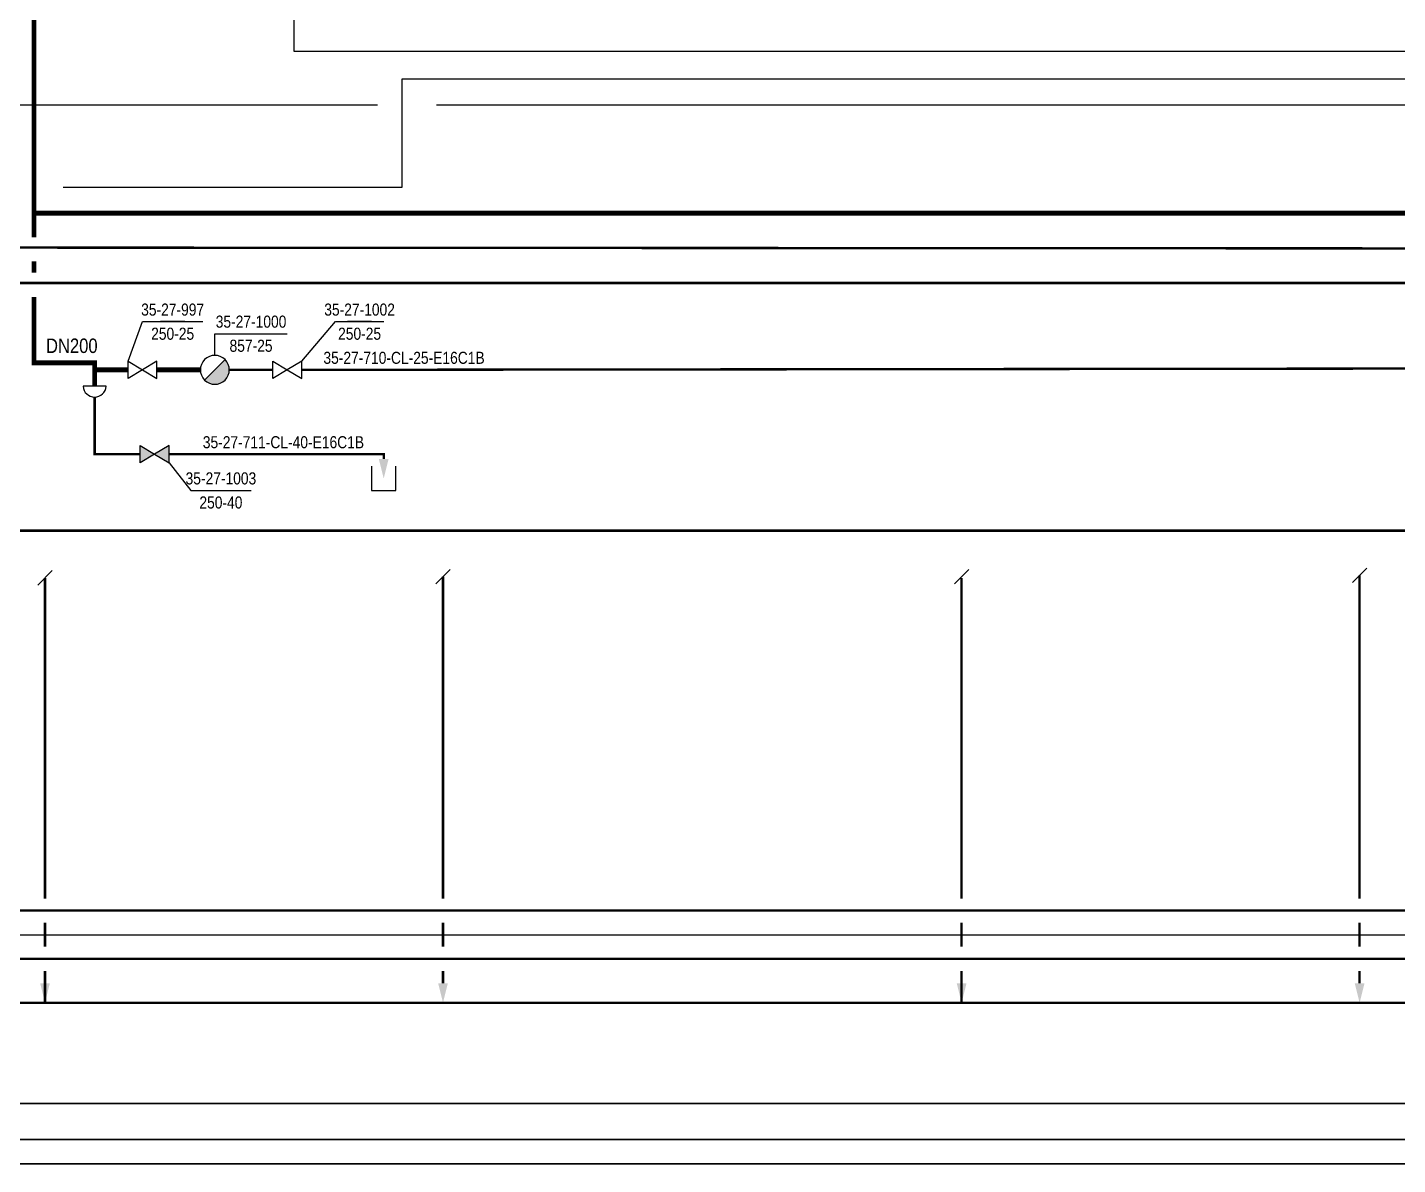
# Model space of a CAD drawing. Header units: millimetres. Extents: x -415 to 12957, y -5 to 599.
# Drawn here: x 7939.2 to 8223.2, y -0.2 to 235.6 of the extents above; entities that cross this region are included whole.
import ezdxf
from ezdxf.enums import TextEntityAlignment as Align

# ---------------------------------------------------------------- set-up
doc = ezdxf.new("R2010")
doc.units = ezdxf.units.MM
doc.header["$LTSCALE"] = 10
doc.header["$MEASUREMENT"] = 0
doc.layers.get('0').update_dxf_attribs({"linetype": 'CONTINUOUS'})
for name, color, linetype in [('P-A-SHEET', 3, 'CONTINUOUS'), ('P-COND', 4, 'CONTINUOUS'), ('P-FITTINGS', 7, 'CONTINUOUS'), ('P-HATCH', 7, 'CONTINUOUS'), ('P-INSTRU', 7, 'CONTINUOUS'), ('P-LINEPOS', 7, 'CONTINUOUS'), ('P-OTHER', 7, 'CONTINUOUS'), ('P-STEAM1', 6, 'CONTINUOUS'), ('P-SYMB', 7, 'CONTINUOUS'), ('P-TEXT', 7, 'CONTINUOUS'), ('P-VALVEPOS', 7, 'CONTINUOUS'), ('P-VENTS', 7, 'CONTINUOUS'), ('P-WATER', 3, 'CONTINUOUS'), ('VEDENEROTTIMET', 7, 'CONTINUOUS')]:
    doc.layers.add(name, color=color, linetype=linetype)
doc.styles.add('ARIAL', font='ARIALN.TTF')
doc.styles.add('ARIALN', font='ARIALN.TTF')

# ---------------------------------------------------------------- blocks, each defined once
blk = doc.blocks.new('PREE465')
at = {"layer": 'P-HATCH'}
h = blk.add_hatch(color=0, dxfattribs=at)
h.paths.add_polyline_path([(-3, 1.8), (-3, -1.8), (0, 0)])
h.paths.add_polyline_path([(3, -1.8), (3, 1.8), (0, 0)])
at = {"layer": 'P-VENTS', "color": 0, "linetype": 'Continuous'}
for points in [[(-3, -1.8), (-3, 1.8), (0, 0)], [(3, -1.8), (3, 1.8), (0, 0)]]:
    blk.add_lwpolyline(points, close=True, dxfattribs=at)
blk = doc.blocks.new('P7A1100')
at = {"color": 0, "linetype": 'ByBlock'}
for points in [[(-3, -1.8), (-3, 1.8), (0, 0)], [(3, -1.8), (3, 1.8), (0, 0)]]:
    blk.add_lwpolyline(points, close=True, dxfattribs=at)
blk = doc.blocks.new('P7A1207')
at = {"linetype": 'Continuous'}
h = blk.add_hatch(color=0, dxfattribs=at)
edge = h.paths.add_edge_path()
edge.add_arc((0, 0), 3, 225, 405)
edge.add_line((2.12, 2.12), (-2.12, -2.12))
at = {"color": 0, "linetype": 'Continuous'}
blk.add_lwpolyline([(-2.12, -2.12, 1), (2.12, 2.12)], format="xyb", close=True, dxfattribs=at)
at = {"color": 0, "linetype": 'ByBlock'}
blk.add_arc((0, 0), 3, 45, 225, dxfattribs=at)
blk = doc.blocks.new('PPI_1100A')
at = {"color": 0, "linetype": 'ByBlock'}
blk.add_line((0, 0), (2, 0), dxfattribs=at)
blk = doc.blocks.new('PPI_0900A')
at = {"color": 0, "linetype": 'ByBlock'}
blk.add_line((-2.5, 0), (2.5, 0), dxfattribs=at)
blk = doc.blocks.new('P7A1305')
at = {"color": 0, "linetype": 'ByBlock'}
blk.add_solid([(-4, -1), (-4, 1), (0, 0)], dxfattribs=at)
blk = doc.blocks.new('P7A1304')
at = {"color": 0, "linetype": 'ByBlock'}
blk.add_line((1.5, 1.5), (-1.5, -1.5), dxfattribs=at)

msp = doc.modelspace()

# ---------------------------------------------------------------- linework, layer by layer
at = {"layer": 'P-A-SHEET', "color": 7, "const_width": 0.35}
for points in [[(-410, 0), (12952.06, 0), (12952.06, 594), (-410, 594)], [(-405, 5), (12947.06, 5), (12947.06, 589), (-405, 589)]]:
    msp.add_lwpolyline(points, close=True, dxfattribs=at)
at = {"layer": 'P-COND', "linetype": 'Continuous', "const_width": 0.5}
for points in [[(8307.71, 167.5), (8307.71, 189.76), (7466.61, 190.24), (7466.61, 211.98)], [(8300.21, 167.5), (8300.21, 182.64), (7231.5, 182.64), (6981.5, 182.74), (6981.5, 204.5)], [(7407.14, 179.63), (7407.14, 131.27), (8245.21, 131.27), (8245.21, 162.38)], [(7981.02, 164.62), (7990.02, 164.62)], [(7996.02, 164.62), (7996.02, 164.62), (8318.71, 165)], [(7953.1, 158.97), (7953.1, 147.12), (7962.52, 147.12)], [(7968.52, 147.12), (8013.02, 147.12), (8013.02, 146.12)], [(8215.31, 55), (8215.31, 122)], [(7942.81, 55), (7942.81, 121.48)], [(8025.31, 55), (8025.31, 121.74)], [(8132.81, 55), (8132.81, 121.48)], [(7942.81, 50), (7942.81, 45)], [(8025.31, 50), (8025.31, 45)], [(8132.81, 50), (8132.81, 45)], [(8215.31, 50), (8215.31, 45)], [(7942.81, 40), (7942.81, 33.39)], [(8025.31, 40), (8025.31, 37.39)], [(8132.81, 40), (8132.81, 33.39)], [(8215.31, 40), (8215.31, 37.39)], [(6459.81, 33.39), (9965.01, 33.39)]]:
    msp.add_lwpolyline(points, dxfattribs=at)
at = {"layer": 'P-COND', "const_width": 0.5}
for points in [[(7344.51, 180.14), (7344.51, 52.5), (8795.21, 52.5), (8795.21, 92.06), (8784.43, 92.06)], [(6459.81, 42.5), (9965.01, 42.5)]]:
    msp.add_lwpolyline(points, dxfattribs=at)
at = {"layer": 'P-INSTRU', "linetype": 'Continuous'}
for points in [[(7994.44, 230.62), (7994.44, 268.2)], [(8575.45, 208.68), (8575.45, 230.62), (7994.44, 230.62)], [(7892.12, 219.57), (8011.73, 219.57)], [(8023.97, 219.57), (8236.58, 219.57)]]:
    msp.add_lwpolyline(points, dxfattribs=at)
at = {"layer": 'P-INSTRU'}
for points in [[(7946.6, 202.5), (8016.84, 202.5), (8016.84, 225), (8365.21, 225)], [(6459.81, 47.5), (8759.59, 47.5), (8759.59, 117.82)]]:
    msp.add_lwpolyline(points, dxfattribs=at)
at = {"layer": 'P-LINEPOS'}
for points in [[(8000.52, 164.62), (8003.02, 164.62), (8003.02, 164.62)], [(7975.52, 147.12), (7978.02, 147.12), (7978.02, 147.12)]]:
    msp.add_lwpolyline(points, dxfattribs=at)
at = {"layer": 'P-OTHER'}
msp.add_lwpolyline([(8010.52, 144.62), (8010.52, 139.62), (8015.52, 139.62), (8015.52, 144.62)], dxfattribs=at)
at = {"layer": 'P-STEAM1', "linetype": 'Continuous', "const_width": 1}
for points in [[(8271.98, 197.12), (7940.52, 197.12), (7940.52, 392.5), (8005.88, 392.5)], [(7940.52, 192.12), (7940.52, 197.12)], [(7940.52, 184.76), (7940.52, 187.12)], [(7953.1, 161.22), (7953.1, 166.09), (7940.52, 166.09), (7940.52, 179.76)], [(7953.02, 164.62), (7960.02, 164.62)], [(7966.02, 164.62), (7975.02, 164.62)]]:
    msp.add_lwpolyline(points, dxfattribs=at)
at = {"layer": 'P-VALVEPOS'}
for points in [[(7960.02, 166.42), (7963.02, 174.62), (7975.52, 174.62)], [(7996.02, 166.42), (8003.02, 174.62), (8013.02, 174.62)], [(7978.02, 167.62), (7978.02, 172.12), (7993.02, 172.12)], [(7968.52, 145.32), (7973.02, 139.62), (7985.52, 139.62)]]:
    msp.add_lwpolyline(points, dxfattribs=at)
at = {"layer": 'P-WATER', "const_width": 0.35}
msp.add_lwpolyline([(6459.81, 12.5), (9965.01, 12.5)], dxfattribs=at)
at = {"layer": 'VEDENEROTTIMET'}
msp.add_lwpolyline([(7955.49, 161.22), (7950.72, 161.22)], dxfattribs=at)
msp.add_lwpolyline([(7955.49, 161.22), (7950.72, 161.22)], dxfattribs=at)
msp.add_arc((7953.1, 161.36), 2.39, 183.296, 356.704, dxfattribs=at)

# ---------------------------------------------------------------- block references
at = {"layer": 'P-FITTINGS'}
msp.add_blockref('P7A1207', (7978.02, 164.62), dxfattribs=at)
at = {"layer": 'P-LINEPOS', "color": 140}
for p in [(8000.52, 164.62), (7975.52, 147.12)]:
    msp.add_blockref('PPI_1100A', p, dxfattribs=at)
at = {"layer": 'P-SYMB'}
for name, p, rotation in [('P7A1305', (8013.02, 142.12), 270), ('P7A1304', (7942.81, 121.48), 0.1790600201465337), ('P7A1305', (7942.81, 33.39), 270), ('P7A1305', (8025.31, 33.39), 270), ('P7A1305', (8132.81, 33.39), 270), ('P7A1305', (8215.31, 33.39), 270)]:
    msp.add_blockref(name, p, dxfattribs=dict(at, rotation=rotation))
for p in [(8025.31, 121.74), (8132.81, 121.74), (8215.31, 122)]:
    msp.add_blockref('P7A1304', p, dxfattribs=at)
at = {"layer": 'P-VALVEPOS', "color": 140, "rotation": 180}
for p in [(7969.27, 174.62), (8008.02, 174.62)]:
    msp.add_blockref('PPI_0900A', p, dxfattribs=at)
at = {"layer": 'P-VALVEPOS', "color": 140}
for p in [(7985.52, 172.12), (7979.27, 139.62)]:
    msp.add_blockref('PPI_0900A', p, dxfattribs=at)
at = {"layer": 'P-VENTS'}
for name, p in [('P7A1100', (7963.02, 164.62)), ('P7A1100', (7993.02, 164.62)), ('PREE465', (7965.52, 147.12))]:
    msp.add_blockref(name, p, dxfattribs=at)

# ---------------------------------------------------------------- texts
at = {"layer": 'P-LINEPOS', "color": 140, "style": 'ARIAL'}
for s, p in [('35-27-710-CL-25-E16C1B', (8000.52, 167.12)), ('35-27-711-CL-40-E16C1B', (7975.52, 149.62))]:
    msp.add_text(s, height=2.5, dxfattribs=at).set_placement(p, align=Align.MIDDLE_LEFT)
at = {"layer": 'P-TEXT', "style": 'ARIALN'}
msp.add_text('DN200', height=3, dxfattribs=at).set_placement((7943.02, 169.62), align=Align.MIDDLE_LEFT)
at = {"layer": 'P-VALVEPOS', "color": 140, "style": 'ARIAL'}
for s, p in [('35-27-997', (7969.27, 177.12)), ('35-27-1002', (8008.02, 177.12)), ('250-25', (7969.27, 172.12)), ('35-27-1000', (7985.52, 174.62)), ('250-25', (8008.02, 172.12)), ('857-25', (7985.52, 169.62)), ('35-27-1003', (7979.27, 142.12)), ('250-40', (7979.27, 137.12))]:
    msp.add_text(s, height=2.5, dxfattribs=at).set_placement(p, align=Align.MIDDLE)

doc.saveas('drawing.dxf')
